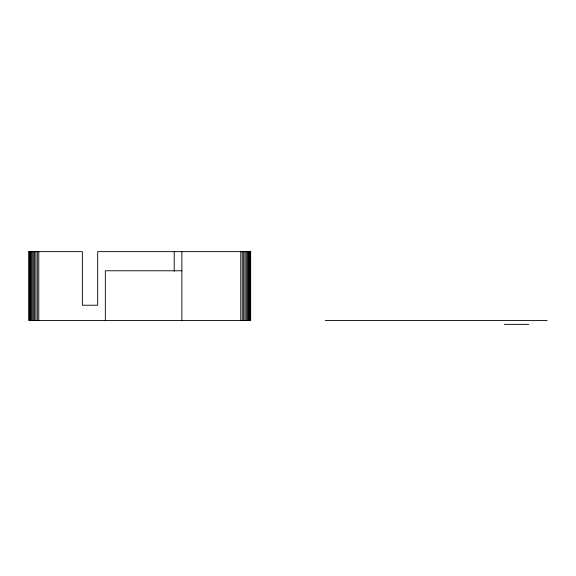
<?xml version="1.0" encoding="UTF-8"?>
<svg xmlns="http://www.w3.org/2000/svg" width="576" height="576" viewBox="0 0 576 576"><rect width="100%" height="100%" fill="white"/><g stroke="black" fill="none" stroke-linecap="round" stroke-linejoin="round"><path stroke-width="0.86" d="M28.8 251.647L82.375 251.647L82.375 305.222L97.682 305.222L97.682 251.647L250.754 251.647M181.872 270.778L105.336 270.778L105.336 320.53M325.246 320.53L547.2 320.53M504.338 324.353L528.833 324.353M250.661 251.647L250.661 320.53L28.901 320.53L28.901 251.647M250.366 251.647L250.366 320.53M249.883 251.647L249.883 320.53M249.221 251.647L249.221 320.53M248.386 251.647L248.386 320.53M247.392 251.647L247.392 320.53M246.269 251.647L246.269 320.53M245.016 251.647L245.016 320.53M243.67 251.647L243.67 320.53M242.251 251.647L242.251 320.53M240.775 251.647L240.775 320.53M181.872 251.647L181.872 320.53M174.218 251.647L174.218 271.289M38.779 251.647L38.779 320.53M37.31 251.647L37.31 320.53M35.885 251.647L35.885 320.53M34.538 251.647L34.538 320.53M33.293 251.647L33.293 320.53M32.162 251.647L32.162 320.53M31.176 251.647L31.176 320.53M30.341 251.647L30.341 320.53M29.671 251.647L29.671 320.53M29.189 251.647L29.189 320.53"/></g></svg>
